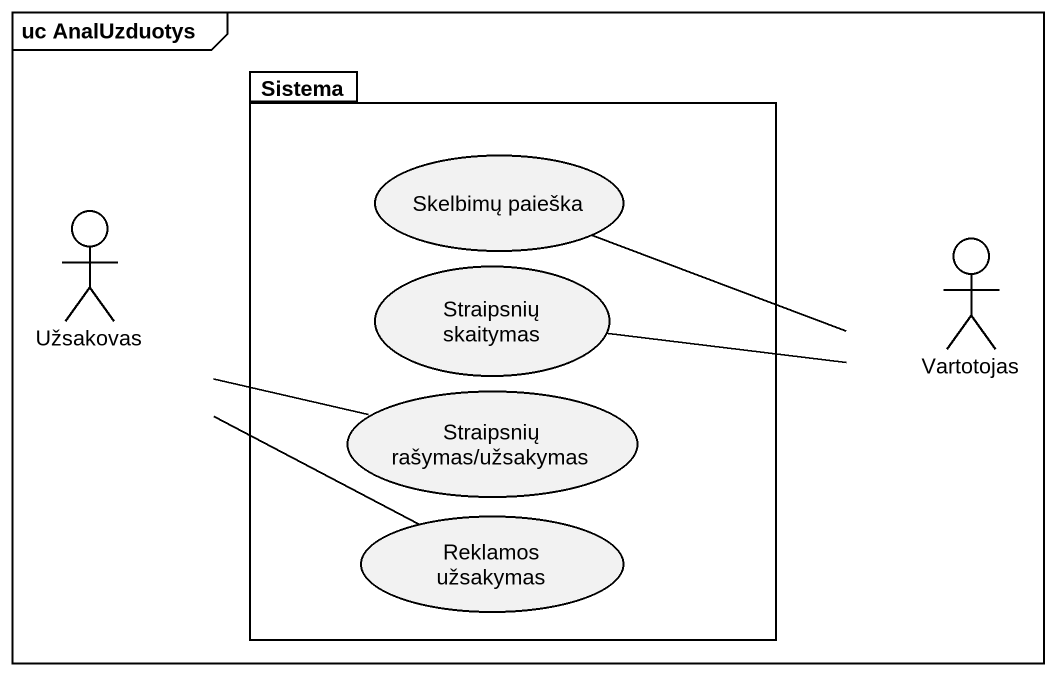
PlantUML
@startuml
mainframe uc AnalUzduotys
package Sistema {
  usecase "Skelbimų paieška" as Skelbimų_paieška
  usecase "Straipsnių skaitymas" as Straipsnių_skaitymas
  usecase "Straipsnių rašymas/užsakymas" as Straipsnių_rašymas_užsakymas
  usecase "Reklamos užsakymas" as Reklamos_užsakymas
}
actor Užsakovas
actor Vartotojas
Užsakovas -right- Straipsnių_rašymas_užsakymas
Užsakovas -right- Reklamos_užsakymas
Vartotojas -left- Skelbimų_paieška
Vartotojas -left- Straipsnių_skaitymas
@enduml
